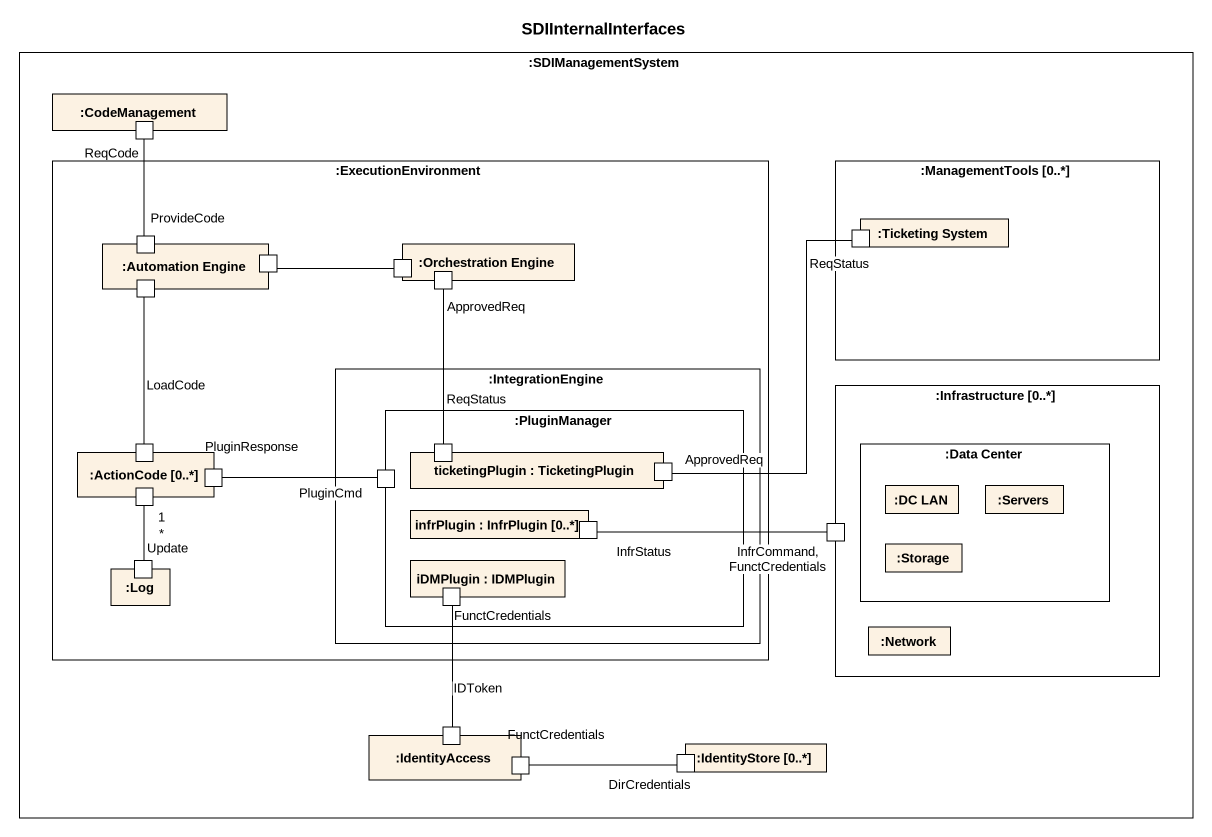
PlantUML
@startuml
title SDIInternalInterfaces
rectangle ":SDIManagementSystem" as SDIManagementSystem {
  rectangle ":CodeManagement" as CodeManagement {
    port " " as port1
  }
  rectangle ":ExecutionEnvironment" as ExecutionEnvironment {
    rectangle ":Automation Engine" as Automation_Engine {
      port " " as port3
      port " " as port4
      port " " as port5
    }
    rectangle ":Orchestration Engine" as Orchestration_Engine {
      port " " as port6
      port " " as port7
    }
    rectangle ":IntegrationEngine" as IntegrationEngine {
      rectangle ":PluginManager" as PluginManager {
        port " " as port12
        rectangle "ticketingPlugin : TicketingPlugin" as ticketingPlugin {
          port " " as port9
          port " " as port13
        }
        rectangle "infrPlugin : InfrPlugin [0..*]" as infrPlugin {
          port " " as port14
        }
        rectangle "iDMPlugin : IDMPlugin" as iDMPlugin {
          port " " as port17
        }
      }
    }
    rectangle ":ActionCode [0..*]" as ActionCode_0 {
      port " " as port8
      port " " as port10
      port " " as port11
    }
    rectangle ":Log" as Log {
      port " " as port16
    }
  }
  rectangle ":ManagementTools [0..*]" as ManagementTools_0 {
    rectangle ":Ticketing System" as Ticketing_System {
      port " " as port2
    }
  }
  rectangle ":Infrastructure [0..*]" as Infrastructure_0 {
    rectangle ":Data Center" as Data_Center {
      rectangle ":DC LAN" as DC_LAN
      rectangle ":Servers" as Servers
      rectangle ":Storage" as Storage_
    }
    port " " as port15
    rectangle ":Network" as Network_
  }
  rectangle ":IdentityAccess" as IdentityAccess {
    port " " as port18
    port " " as port19
  }
  rectangle ":IdentityStore [0..*]" as IdentityStore_0 {
    port " " as port20
  }
}
port1 -- port3 : ReqCode\nProvideCode
port4 -- port8 : LoadCode
port6 -left- port5
port9 -up- port7 : ApprovedReq\nReqStatus
port10 "1" -- "*" port16 : Update
port11 -right- port12 : PluginResponse\nPluginCmd
port13 -up- port2 : ReqStatus\nApprovedReq
port14 -right- port15 : InfrCommand, FunctCredentials\nInfrStatus
port17 -- port18 : FunctCredentials\nIDToken
port19 -right- port20 : FunctCredentials\nDirCredentials
@enduml
